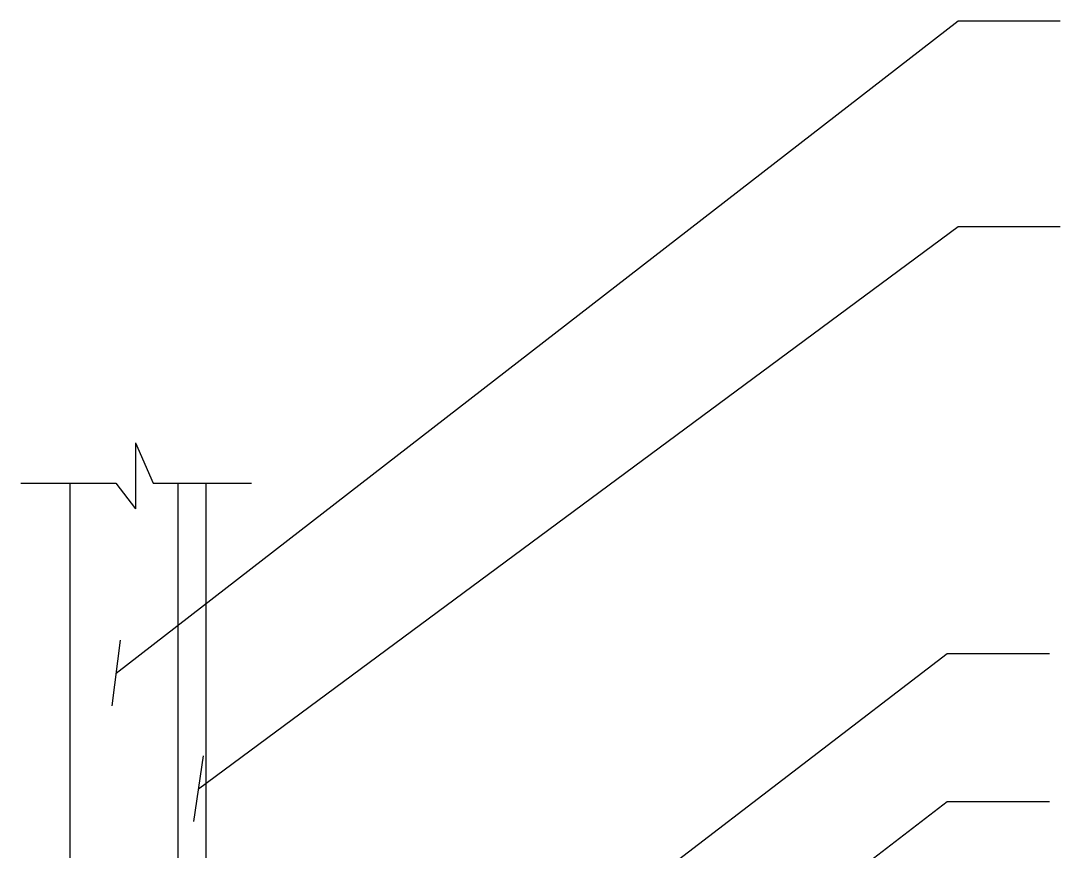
# Model space of a CAD drawing. Header units: metres. Extents: x 0 to 602, y 0 to 196.
# Drawn here: x 414.265 to 416.481, y 82.8 to 84.572 of the extents above; entities that cross this region are included whole.
import ezdxf

# ---------------------------------------------------------------- set-up
doc = ezdxf.new("R2010")
doc.units = ezdxf.units.M
doc.header["$MEASUREMENT"] = 0

msp = doc.modelspace()

# ---------------------------------------------------------------- linework, layer by layer
for p, q in [((414.4678, 83.1799), (416.2636, 84.5716)), ((416.2636, 84.5716), (416.4814, 84.5716)), ((414.6433, 82.9332), (416.2636, 84.1328)), ((416.2636, 84.1328), (416.4814, 84.1328)), ((414.5095, 83.6712), (414.5468, 83.5854)), ((414.5095, 83.6712), (414.5095, 83.5306)), ((414.2646, 83.5854), (414.4672, 83.5854)), ((414.3701, 81.4205), (414.3701, 83.5854)), ((414.4672, 83.5854), (414.5095, 83.5306)), ((414.5468, 83.5854), (414.7568, 83.5854)), ((414.6001, 81.4205), (414.6001, 83.5854)), ((414.6001, 82.6905), (414.6001, 83.5854)), ((414.6601, 82.7505), (414.6601, 83.5854)), ((415.4915, 82.6477), (416.2405, 83.2219)), ((416.2405, 83.2219), (416.4583, 83.2219)), ((415.4915, 82.332), (416.2405, 82.9062)), ((416.2405, 82.9062), (416.4583, 82.9062))]:
    msp.add_line(p, q)
at = {"lineweight": -2}
for p, q in [((414.4767, 83.2501), (414.4589, 83.1098)), ((414.6538, 83.0032), (414.6329, 82.8633))]:
    msp.add_line(p, q, dxfattribs=at)

doc.saveas('drawing.dxf')
